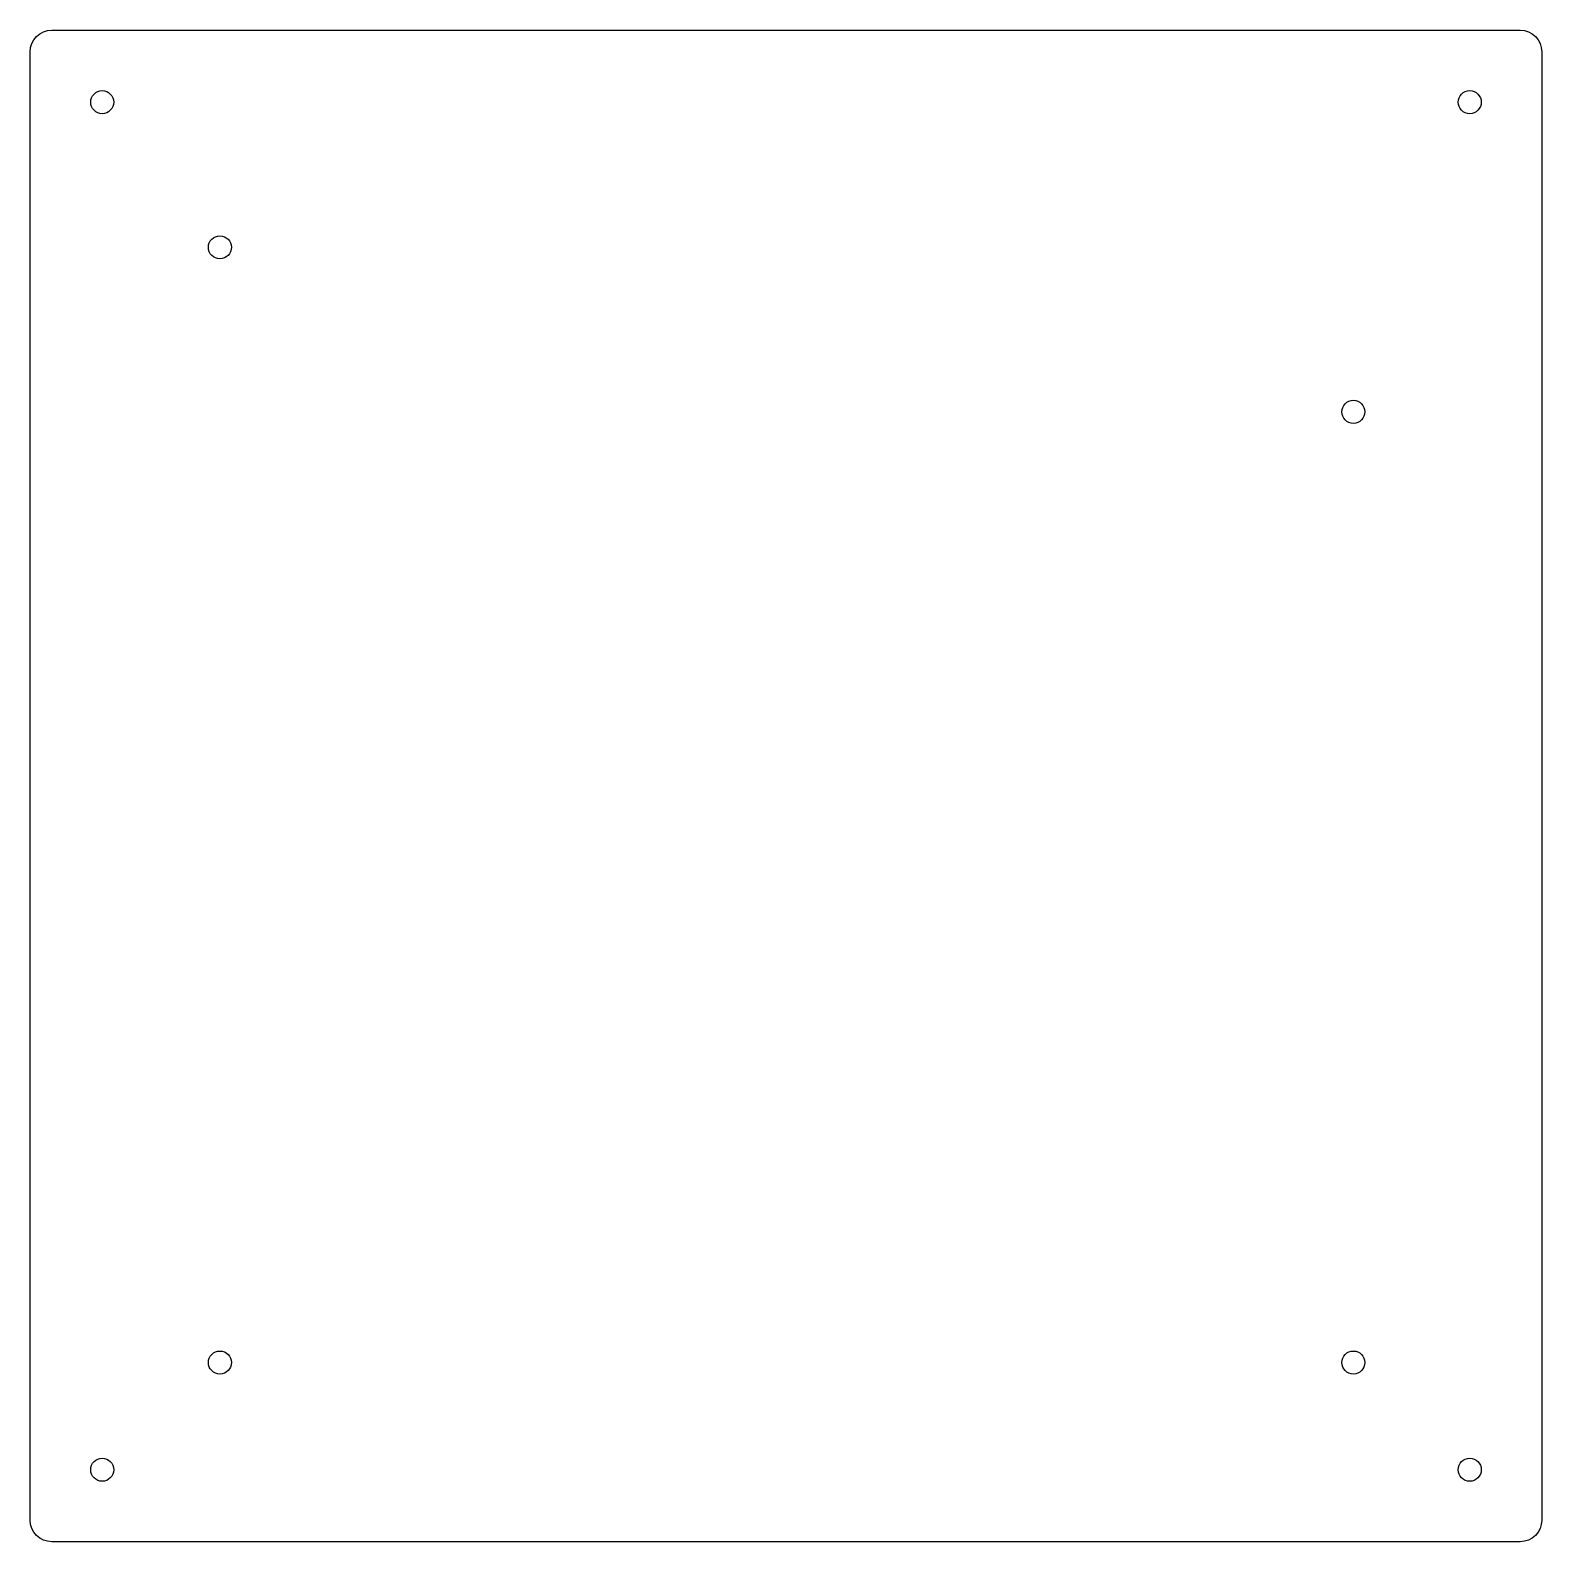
# Model space of a CAD drawing. Header units: millimetres. Extents: x 234 to 444, y 86 to 296.
import ezdxf

# ---------------------------------------------------------------- set-up
doc = ezdxf.new("R2010")
doc.units = ezdxf.units.MM
doc.header["$MEASUREMENT"] = 0
doc.layers.get('0').update_dxf_attribs({"lineweight": 0})

msp = doc.modelspace()

# ---------------------------------------------------------------- linework, layer by layer
at = {"color": 1, "lineweight": 25, "true_color": 0xff0000}
for centre in [(243.84, 285.68), (433.84, 285.68), (260.19, 265.52), (417.67, 242.66), (260.19, 110.58), (417.67, 110.58), (243.84, 95.68), (433.84, 95.68)]:
    msp.add_circle(centre, 1.6, dxfattribs=at)
at = {"color": 18, "lineweight": 25, "true_color": 0x000000}
msp.add_open_spline([(236.84, 85.68), (236.84, 85.68), (440.84, 85.68), (440.84, 85.68), (442.5, 85.68), (443.84, 87.02), (443.84, 88.68), (443.84, 88.68), (443.84, 292.68), (443.84, 292.68), (443.84, 294.33), (442.5, 295.68), (440.84, 295.68), (440.84, 295.68), (236.84, 295.68), (236.84, 295.68), (235.19, 295.68), (233.84, 294.33), (233.84, 292.68), (233.84, 292.68), (233.84, 88.68), (233.84, 88.68), (233.84, 87.02), (235.19, 85.68), (236.84, 85.68)], degree=3, knots=[0, 0, 0, 0, 1, 1, 1, 2, 2, 2, 3, 3, 3, 4, 4, 4, 5, 5, 5, 6, 6, 6, 7, 7, 7, 8, 8, 8, 8], dxfattribs=at)

doc.saveas('drawing.dxf')
